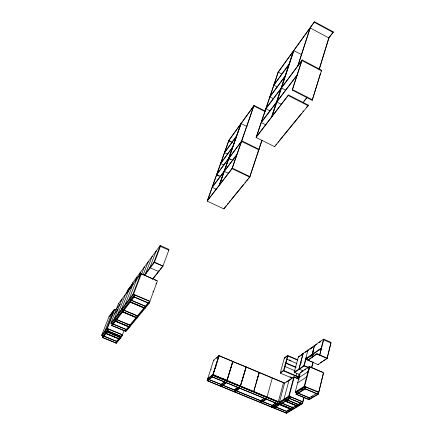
<?xml version="1.0" encoding="UTF-8"?>
<svg xmlns="http://www.w3.org/2000/svg" width="435" height="435" viewBox="0 0 435 435"><rect width="100%" height="100%" fill="white"/><g stroke="black" fill="none" stroke-linecap="round" stroke-linejoin="round"><path stroke-width="0.65" d="M323.281 373.399L318.812 392.082L304.489 386.275M327.044 358.266L330.687 343.606M296.034 394.268L304.995 388.64L305.43 386.938L296.474 392.593L296.034 394.268L309.106 399.716L318.279 394.219L323.645 372.632L309.263 366.515L300.395 372.452L295.218 392.071L296.893 392.767M326.174 358.842L327.25 358.13L316.919 353.655L307.828 360.229L317.996 364.595L327.147 358.549L331.155 342.416L323.896 339.229L319.703 355.09L321.481 348.076M317.996 364.595L318.306 364.051M316.995 344.096L314.875 345.591L314.516 345.461L312.216 354.351L321.171 348.163L323.466 339.142L323.874 339.322M308.97 398.427L308.687 399.542L317.86 394.039L318.072 392.468M303.956 397.182L302.787 401.75L289.068 396.051M311.596 367.412L312.765 362.877M280.048 404.311L289.536 398.351L289.976 396.698L280.483 402.685L280.048 404.311L292.728 409.531L302.45 403.707L304.152 397.063M311.629 367.928L313.124 362.099M307.828 360.229L316.81 354.074L316.919 353.655M312.575 354.503L306.088 358.984L305.685 358.81L312.167 354.329L314.451 345.51L314.853 345.684M295.218 392.071L304.152 386.4L309.263 366.515M311.895 357.146L312.645 354.231L309.916 356.118M312.901 353.242L313.39 351.355M311.922 357.662L312.939 353.731M308.333 371.925L309.682 366.694M297.763 405.637L298.046 404.545M323.466 339.142L303.113 353.514L299.019 369.021L303.815 365.764L307.969 350.083L308.366 350.257M306.528 357.097L304.217 365.938L294.631 372.431L294.74 372.034M300.694 364.079L301.205 362.143M299.372 369.217L299.291 368.945M298.448 376.77L299.285 373.594M297.094 378.417L298.736 377.335L299.508 374.399M293.989 377.526L294.103 377.112L299.024 379.189M299.22 379.064L294.294 376.982L289.117 396.372L288.704 396.203L279.482 402.049L279.884 402.217M296.001 375.791L296.67 373.268M299.894 374.665L294.234 372.268L298.932 369.076L303.026 353.573L303.423 353.742M294.234 372.268L298.334 356.89L303.026 353.573M288.704 396.203L293.837 376.9L294.245 377.074M279.482 402.049L284.615 383.072L293.837 376.9M279.754 402.772L274.251 406.252L273.811 407.856L279.319 404.392L279.754 402.772L280.994 403.283M277.622 402.685L277.329 403.767L211.85 376.83L212.367 375.198L225.798 380.734M271.848 407.236L277.508 403.653L277.949 402.027L212.525 375.068L212.008 376.699L207.087 380.712L286.524 413.25L292.353 409.759L279.319 404.392M292.407 378.222L280.232 373.094L283.424 370.859L287.633 355.466L297.931 359.875M283.93 370.631L287.916 356.026M280.232 373.094L284.441 357.787L287.633 355.466M260.81 402.533L261.261 400.923L236.216 390.646M256.96 380.19L257.324 378.918M257.873 377.014L258.972 373.197M240.501 385.736L246.139 366.906L232.812 361.528M240.305 386.128L246.139 366.906M240.446 386.182L246.275 366.966L284.914 383.153M232.203 361.735L232.328 361.327M301.64 61.014L292.255 90.078L312.199 100.322L320.508 73.167M312.199 100.322L321.628 70.204L302.162 59.981L265.818 108.647M328.604 38.443L333.335 31.913L314.5 21.75L278.172 72.041L256.074 137.509L274.67 146.671L308.116 105.71L308.301 105.101L288.497 94.971L256.269 136.927M226.901 380.603L232.546 362.143M212.938 374.763L227.021 380.375L212.938 374.763L219.077 355.651L232.817 361.403L226.972 380.63L232.975 361.393M319.04 69.518L328.409 39.09M319.382 69.083L328.947 37.997L310.237 27.949L298.067 65.462M207.604 379.103L212.845 374.807L218.87 355.689L283.082 382.588M213.096 374.633L219.077 355.651M215.428 368.113L216.037 366.178M207.087 380.712L213.607 360.196L218.87 355.689M211.1 369.56L211.231 369.152M292.255 90.078L302.162 59.981M277.992 72.569L314.5 21.75M274.67 146.671L274.855 146.095M297.736 65.908L309.905 28.411M256.074 137.509L288.497 94.971M249.701 176.925L258.602 150.184M261.946 140.124L258.781 149.645L259.048 149.308L241.768 140.848L216.701 174.413M264.833 110.871L254.045 105.444L228.821 140.364L207.19 201.111L223.884 208.882L249.782 177.159L262 140.423M271.478 117.129L280.863 88.816M281.048 88.251L293.239 51.477M271.788 116.727L293.723 50.509M272.092 116.324L281.478 87.99L285.708 90.159M281.668 87.424L293.853 50.623L301.471 54.631M256.558 136.557L265.916 108.815L270.157 110.952M266.106 108.261L278.28 72.172L281.809 73.993M223.884 208.882L226.189 205.75M232.051 168.465L241.322 141.728M241.512 141.19L253.61 106.314M207.19 201.111L232.111 168.688L254.045 105.444M219.675 184.576L228.886 158.373L233.089 160.401M229.071 157.845L241.104 123.616L247.156 126.612M219.196 185.196L228.408 159.014M228.592 158.487L240.62 124.285M219.436 184.886L241.039 123.453M207.604 200.29L216.739 174.625L220.376 176.354M216.924 174.109L228.875 140.543L232.41 142.267M149.357 301.281L148.705 303.048L125.541 331.269L126.302 329.442L112.839 323.857M111.61 325.494L133.752 296.681L134.426 294.908L112.257 323.825L111.61 325.494L125.998 331.459L149.194 303.26L157.497 280.803L140.853 273.577L118.467 303.722L110.871 323.248L112.556 323.95M152.636 279.308L162.902 266.176L169.084 249.462L160.216 245.514L132.637 282.832L130.489 288.405M144.877 307.072L144.442 308.241L130.163 302.189M144.589 308.067L145.241 306.311M145.507 307.099L145.072 308.268L129.815 301.803L130.489 300.047M159.177 270.059L158.699 271.554L149.825 267.672L156.078 251.109L156.551 251.316M137.792 316.185L137.15 317.903L122.251 311.645L122.909 309.927M136.677 317.702L137.319 315.984L123.997 310.383M144.273 275.04L153.919 262.234L160.216 245.514M130.043 325.929L129.625 327.055L115.068 320.992L115.721 319.306M160.689 245.726L154.403 262.446L144.349 275.757M120.114 338.022L119.696 339.115L105.596 333.313L106.238 331.677M102.366 337.517L107.57 330.747L108.212 329.099L103.003 335.891L102.366 337.517L116.314 343.231L121.767 336.603L124.22 330.127M141.451 274.501L144.29 267.063L144.741 267.264M116.314 343.231L116.933 341.605M134.921 295.12L134.246 296.893L112.072 325.685M143.126 275.012L148.123 261.881L148.58 262.082M120.702 336.282L119.125 339.082L105.928 333.656M119.25 338.93L119.995 337.141L106.803 331.709M138.667 277.035L140.548 272.125M110.871 323.248L132.941 294.277L140.853 273.577M130.891 300.656L130.446 301.825L144.735 307.888L145.388 306.131L131.114 300.074M130.147 288.28L131.174 285.773M131.104 286.991L132.006 284.642M131.229 286.823L132.137 284.474M123.301 310.53L122.86 311.672L136.813 317.534L137.455 315.815L123.524 309.954M135.198 281.488L136.9 277.062L137.34 277.253M125.552 294.18L117.852 314.086L118.325 314.282M116.096 319.899L115.661 321.025L129.293 326.701L129.924 325.016L116.928 319.594M126.232 293.902L127.564 290.46L133.072 283.022L132.637 282.832M128.211 289.77L127.314 292.097L131.484 286.48M127.433 291.928L128.33 289.607M128.249 290.83L129.271 288.334M129.233 289.226L121.479 309.323L123.388 310.128M129.195 289.558L130.098 287.225M129.543 288.807L130.223 287.056M121.969 299.014L114.318 318.724L129.793 325.179L129.026 327.022L115.405 321.351M112.627 324.412L112.192 325.527L125.671 331.111M114.786 318.92L114.954 318.485M105.335 331.301L105.498 330.883M116.314 341.35L101.665 335.341L106.847 328.534L114.383 309.225L116.069 309.938M106.591 332.253L106.167 333.351L119.375 338.783M101.665 335.341L109.114 316.321L114.383 309.225M102.274 335.108L102.111 335.526L107.304 328.724L114.709 309.579L115.705 309.997M224.732 152.168L236.455 136.128M274.072 84.646L289.025 64.179M236.276 136.633L224.558 152.669L227.532 154.11M288.845 64.728L273.887 85.184L277.454 87.011M220.86 163.06L232.556 147.22M270.119 96.352L285.072 76.109M232.372 147.737L220.675 163.565L223.682 165.006M284.887 76.663L269.939 96.902L273.539 98.729M136.177 278.824L136.954 277.775M127.411 290.852L132.523 283.946M160.379 246.357L168.769 250.092M126.482 293.402L128.097 291.227M130.924 287.426L131.734 286.339M120.93 301.053L122.083 299.497M110.055 315.837L110.811 314.82M111.376 314.059L112.099 313.086M265.627 109.201L301.977 60.563L321.449 70.785L321.101 71.226M114.465 314.016L117.939 309.399M154.414 262.207L162.913 265.943M212.4 186.822L224.03 171.45M224.509 170.819L236.917 154.425M261.473 121.985L276.41 102.247M277.024 101.437L297.187 74.793M223.846 171.988L212.215 187.344L216.499 189.361M236.732 154.969L224.324 171.357L228.571 173.38M276.22 102.829L261.283 122.55L266.03 124.916M296.996 75.391L276.834 102.013L281.575 104.422M328.474 38.285L333.335 31.913M107.353 328.452L122.425 334.684M111.626 322.852L111.333 323.444L133.436 294.49L141.342 273.789L152.995 279.107M133.469 294.223L149.868 301.221M207.381 200.578L232.306 168.133L249.967 176.605L248.695 178.165M108.549 329.442L108.027 330.932L102.818 337.701M152.794 278.884L159.623 270.146M160.39 269.167L162.679 266.231M258.031 150.907L258.868 149.847L241.577 141.386L216.516 174.93L218.935 176.077M155.844 283.93L156.616 282.962M303.924 101.165L306.849 97.522M302.901 102.79L307.501 97.065M152.859 291.994L153.631 291.042M227.461 204.189L228.31 203.145M229.163 202.106L230.436 200.546M231.284 199.502L243.6 184.407M244.872 182.847L245.721 181.808M246.569 180.764L247.841 179.204M275.714 145.045L276.573 143.99M277.856 142.414L278.715 141.364M279.574 140.315L282.576 136.633M283.43 135.584L301.439 113.513M302.727 111.936L303.581 110.881M306.583 107.206L308.301 105.101M116.493 341.426L118.603 338.843M121.816 334.917L121.316 336.413L115.873 343.046M128.586 326.652L126.172 329.599L113.78 324.456M129.663 325.337L136.063 317.517M143.99 307.839L137.177 316.158L135.361 315.391M145.094 306.49L148.123 302.793M121.566 335.961L122.393 334.95L106.847 328.534M127.031 329.3L127.836 328.316M135.28 319.246L136.117 318.224M214.172 360.234L213.607 360.196M216.412 358.32L218.81 356.27M207.664 380.761L212.275 377.004M221.203 384.214L222.187 383.447M223.166 382.686L224.645 381.538M224.933 381.631L221.236 384.502L220.735 386.117L225.488 382.441M220.991 386.41L226.075 382.485L226.575 380.859L277.949 402.027M221.567 386.454L226.33 382.784M235.02 389.298L237.553 387.433M237.82 387.558L234.552 389.967L234.068 391.576L238.967 387.987M236.053 389.33L234.965 390.135L222.861 385.171M236.825 388.765L237.842 388.02M239.87 386.53L239.554 388.031L234.318 391.864M259.151 372.561L253.67 391.636M259.222 372.594L253.735 391.663M234.895 391.913L239.799 388.33M298.747 356.966L300.329 355.852M301.379 355.112L303.489 353.628M305.636 352.111L307.79 350.594M309.965 349.06L312.694 347.135M319.121 342.601L320.715 341.475M301.335 355.216L302.901 354.112M305.636 352.181L307.235 351.056M309.986 349.115L312.151 347.587M319.132 342.666L320.187 341.921M323.586 339.789L330.845 342.97M272.294 378.069L266.987 397.122M306.637 358.38L307.73 357.624M318.235 350.371L319.85 349.256M312.542 354.639L305.984 359.163L309.541 360.686M304.13 365.661L308.486 367.309M286.605 382.12L288.215 381.044M290.357 379.614L291.423 378.901M293.032 377.825L294.294 376.982M303.108 371.088L300.808 372.626L300.395 372.452M304.69 370.033L305.8 369.293M307.376 368.238L309.715 366.672L304.582 386.579L295.637 392.245M261.87 399.743L263.479 398.678M264.485 398.346L260.859 400.755L260.407 402.364L265.584 398.938M261.087 401.037L262.3 400.233M266.448 397.481L266.171 398.987L260.636 402.647M297.197 378.02L298.29 377.297M320.258 362.757L322.406 361.333M323.482 360.62L325.097 359.555M307.942 371.724L299.014 377.623L299.459 377.776M261.217 402.696L266.405 399.276M297.649 382.805L306.583 376.987L307.007 377.167M274.191 403.658L275.284 402.957M275.774 402.989L272.065 405.355L271.625 406.959L276.921 403.598M272.837 405.284L274.055 404.506M278.318 401.793L283.479 382.756L283.881 382.925M279.672 402.353L289.15 396.35L302.874 402.054M275.186 406.078L276.252 405.409M277.845 404.398L278.911 403.724M284.8 400.39L286.475 399.33M288.155 398.275L289.27 397.574M290.194 396.986L289.949 398.52L280.45 404.479M301.373 389.945L303.054 388.885M304.734 387.824L305.854 387.117L305.419 388.819L296.452 394.442M274.213 408.025L279.536 404.675M286.66 411.07L290.042 409.025M290.547 409.069L286.736 411.369L286.306 412.978L291.76 409.705M292.75 407.742L296.175 405.676M297.855 404.664L300.748 402.919M302.265 402L302.037 403.533L292.325 409.368M316.56 393.381L309.111 397.873L298.655 393.506M288.22 410.879L289.313 410.221M294.745 406.948L295.805 406.312M298.301 404.811L300.112 403.718M311.248 397.008L312.395 396.318M102.932 337.549L115.993 342.9L116.613 341.279L103.563 335.923M286.708 413.141L207.245 380.587L207.756 378.972L221.649 384.671L208.811 379.597M280.635 404.365L292.51 409.253L292.94 407.628L281.701 402.995M212.008 376.699L277.508 403.653M292.162 409.873L279.134 404.512L279.569 402.886L279.977 403.055M208.153 378.858L207.734 378.684L212.976 374.388L214.199 374.894M262.506 401.434L272.468 405.518L262.957 401.804M273.686 406.018L287.133 411.532M222.698 385.29L234.193 390.005M236.678 391.027L260.462 400.782M275.344 406.883L286.339 411.396M285.822 401.113L297.817 406.072L298.241 404.43L287.459 399.966M285.632 401.228L297.622 406.187M285.442 401.347L297.431 406.301M107.57 330.747L121.767 336.603M292.195 406.861L293.451 407.377M107.907 331.089L121.191 336.565M227.135 380.505L240.479 386.003M240.615 386.057L280.608 402.544M212.845 374.807L280.95 402.881M282.647 403.577L293.152 407.91M106.58 331.818L104.878 331.117L112.382 311.922L112.828 312.107M107.831 332.335L119.875 337.294M112.844 334.602L114.1 335.119M117.869 336.668L119.75 337.446M289.536 398.351L302.45 403.707M289.759 398.645L301.841 403.653M284.838 399.08L286.078 399.591M287.269 400.086L298.453 404.713M287.078 400.205L288.873 400.945M295.463 403.669L297.257 404.414M283.979 399.194L284.392 399.363M284.327 399.406L283.919 399.232L289.112 380.06L289.52 380.228M297.698 392.897L309.318 397.748L308.894 399.422L296.648 394.317M109.114 316.321L109.555 316.506M126.569 324.048L128.423 324.82M304.152 386.4L318.703 392.522M289.052 380.103L289.454 380.272M116.928 309.046L116.477 308.855L119.957 304.19L120.419 304.386M122.594 312.02L136.536 317.871M304.995 388.64L318.279 394.219M305.212 388.95L317.648 394.17M298.84 376.933L283.538 370.462L280.341 372.692L280.738 372.86M283.424 370.859L298.736 377.335M125.682 304.647L125.198 304.44L133.007 284.147L133.48 284.349M118.467 303.722L118.924 303.913M290.08 376.797L291.907 377.569M298.932 369.076L302.912 370.723M144.621 306.05L129.021 299.427L136.878 278.933L137.357 279.139M284.61 366.362L295.224 370.865M303.815 365.764L308.382 367.716M289.259 359.843L291.064 360.615M284.724 358.342L284.332 358.174L287.524 355.863L297.828 360.272M286.741 359.207L296.98 363.578M132.941 294.277L149.847 301.488M133.752 296.681L149.194 303.26M134.105 297.078L148.552 303.233M307.909 371.746L308.366 371.903M286.04 362.899L296.268 367.254M285.931 363.296L295.561 367.396M298.334 356.89L298.725 357.053M310.117 367.069L322.83 372.507M303.113 353.514L303.505 353.682M307.931 359.816L309.725 360.588M310.726 361.197L312.504 361.958M307.904 350.131L308.301 350.3M316.81 354.074L327.147 358.549M312.738 354.503L314.538 355.281M312.167 354.329L312.624 354.525L321.585 348.343L321.171 348.163M146.296 273.175L145.828 272.973L152.049 256.563L152.511 256.764M154.24 279.645L156.725 280.722M153.919 262.234L162.902 266.176M232.111 168.688L249.782 177.159M228.647 158.693L230.447 159.563M230.414 141.718L228.647 140.858L253.866 105.955L265.263 111.681M288.302 95.575L308.116 105.71M292.592 89.637L312.547 99.892M314.32 22.299L333.166 32.462"/></g></svg>
